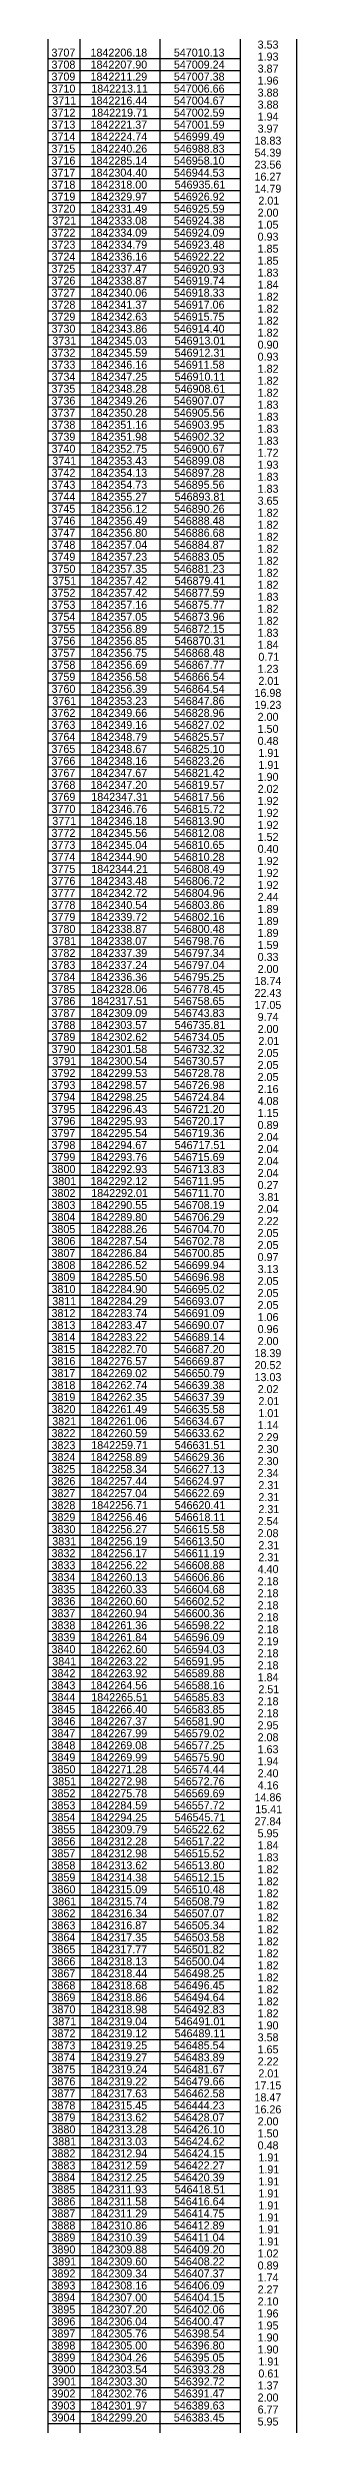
# Model space of a CAD drawing. Extents: x 542197 to 550482, y 1822129 to 1845893.
# Drawn here: x 550405 to 550482, y 1825100 to 1825843 of the extents above; entities that cross this region are included whole.
import ezdxf

# ---------------------------------------------------------------- set-up
doc = ezdxf.new("R2010")
doc.units = 0
doc.layers.add('Level 63', color=7, linetype='Continuous')

msp = doc.modelspace()

# ---------------------------------------------------------------- linework, layer by layer
at = {"layer": 'Level 63'}
for p, q in [((550404.92, 1839752.03), (550404.92, 1823712.98)), ((550482.42, 1839752.03), (550482.42, 1823712.98)), ((550414.92, 1839748.08), (550414.92, 1823712.98)), ((550439.92, 1839744.23), (550439.92, 1823712.98)), ((550464.92, 1839748.08), (550464.92, 1823712.98)), ((550404.92, 1825839.23), (550464.92, 1825839.23)), ((550404.92, 1825835.48), (550464.92, 1825835.48)), ((550404.92, 1825831.73), (550464.92, 1825831.73)), ((550404.92, 1825827.98), (550464.92, 1825827.98)), ((550404.92, 1825824.23), (550464.92, 1825824.23)), ((550404.92, 1825820.48), (550464.92, 1825820.48)), ((550404.92, 1825816.73), (550464.92, 1825816.73)), ((550404.92, 1825812.98), (550464.92, 1825812.98)), ((550404.92, 1825809.23), (550464.92, 1825809.23)), ((550404.92, 1825805.48), (550464.92, 1825805.48)), ((550404.92, 1825801.73), (550464.92, 1825801.73)), ((550404.92, 1825797.98), (550464.92, 1825797.98)), ((550404.92, 1825794.23), (550464.92, 1825794.23)), ((550404.92, 1825790.48), (550464.92, 1825790.48)), ((550404.92, 1825786.73), (550464.92, 1825786.73)), ((550404.92, 1825782.98), (550464.92, 1825782.98)), ((550404.92, 1825779.23), (550464.92, 1825779.23)), ((550404.92, 1825775.48), (550464.92, 1825775.48)), ((550404.92, 1825771.73), (550464.92, 1825771.73)), ((550404.92, 1825767.98), (550464.92, 1825767.98)), ((550404.92, 1825764.23), (550464.92, 1825764.23)), ((550404.92, 1825760.48), (550464.92, 1825760.48)), ((550404.92, 1825756.73), (550464.92, 1825756.73)), ((550404.92, 1825752.98), (550464.92, 1825752.98)), ((550404.92, 1825749.23), (550464.92, 1825749.23)), ((550404.92, 1825745.48), (550464.92, 1825745.48)), ((550404.92, 1825741.73), (550464.92, 1825741.73)), ((550404.92, 1825737.98), (550464.92, 1825737.98)), ((550404.92, 1825734.23), (550464.92, 1825734.23)), ((550404.92, 1825730.48), (550464.92, 1825730.48)), ((550404.92, 1825726.73), (550464.92, 1825726.73)), ((550404.92, 1825722.98), (550464.92, 1825722.98)), ((550404.92, 1825719.23), (550464.92, 1825719.23)), ((550404.92, 1825715.48), (550464.92, 1825715.48)), ((550404.92, 1825711.73), (550464.92, 1825711.73)), ((550404.92, 1825707.98), (550464.92, 1825707.98)), ((550404.92, 1825704.23), (550464.92, 1825704.23)), ((550404.92, 1825700.48), (550464.92, 1825700.48)), ((550404.92, 1825696.73), (550464.92, 1825696.73)), ((550404.92, 1825692.98), (550464.92, 1825692.98)), ((550404.92, 1825689.23), (550464.92, 1825689.23)), ((550404.92, 1825685.48), (550464.92, 1825685.48)), ((550404.92, 1825681.73), (550464.92, 1825681.73)), ((550404.92, 1825677.98), (550464.92, 1825677.98)), ((550404.92, 1825674.23), (550464.92, 1825674.23)), ((550404.92, 1825670.48), (550464.92, 1825670.48)), ((550404.92, 1825666.73), (550464.92, 1825666.73)), ((550404.92, 1825662.98), (550464.92, 1825662.98)), ((550404.92, 1825659.23), (550464.92, 1825659.23)), ((550404.92, 1825655.48), (550464.92, 1825655.48)), ((550404.92, 1825651.73), (550464.92, 1825651.73)), ((550404.92, 1825647.98), (550464.92, 1825647.98)), ((550404.92, 1825644.23), (550464.92, 1825644.23)), ((550404.92, 1825640.48), (550464.92, 1825640.48)), ((550404.92, 1825636.73), (550464.92, 1825636.73)), ((550404.92, 1825632.98), (550464.92, 1825632.98)), ((550404.92, 1825629.23), (550464.92, 1825629.23)), ((550404.92, 1825625.48), (550464.92, 1825625.48)), ((550404.92, 1825621.73), (550464.92, 1825621.73)), ((550404.92, 1825617.98), (550464.92, 1825617.98)), ((550404.92, 1825614.23), (550464.92, 1825614.23)), ((550404.92, 1825610.48), (550464.92, 1825610.48)), ((550404.92, 1825606.73), (550464.92, 1825606.73)), ((550404.92, 1825602.98), (550464.92, 1825602.98)), ((550404.92, 1825599.23), (550464.92, 1825599.23)), ((550404.92, 1825595.48), (550464.92, 1825595.48)), ((550404.92, 1825591.73), (550464.92, 1825591.73)), ((550404.92, 1825587.98), (550464.92, 1825587.98)), ((550404.92, 1825584.23), (550464.92, 1825584.23)), ((550404.92, 1825580.48), (550464.92, 1825580.48)), ((550404.92, 1825576.73), (550464.92, 1825576.73)), ((550404.92, 1825572.98), (550464.92, 1825572.98)), ((550404.92, 1825569.23), (550464.92, 1825569.23)), ((550404.92, 1825565.48), (550464.92, 1825565.48)), ((550404.92, 1825561.73), (550464.92, 1825561.73)), ((550404.92, 1825557.98), (550464.92, 1825557.98)), ((550404.92, 1825554.23), (550464.92, 1825554.23)), ((550404.92, 1825550.48), (550464.92, 1825550.48)), ((550404.92, 1825546.73), (550464.92, 1825546.73)), ((550404.92, 1825542.98), (550464.92, 1825542.98)), ((550404.92, 1825539.23), (550464.92, 1825539.23)), ((550404.92, 1825535.48), (550464.92, 1825535.48)), ((550404.92, 1825531.73), (550464.92, 1825531.73)), ((550404.92, 1825527.98), (550464.92, 1825527.98)), ((550404.92, 1825524.23), (550464.92, 1825524.23)), ((550404.92, 1825520.48), (550464.92, 1825520.48)), ((550404.92, 1825516.73), (550464.92, 1825516.73)), ((550404.92, 1825512.98), (550464.92, 1825512.98)), ((550404.92, 1825509.23), (550464.92, 1825509.23)), ((550404.92, 1825505.48), (550464.92, 1825505.48)), ((550404.92, 1825501.73), (550464.92, 1825501.73)), ((550404.92, 1825497.98), (550464.92, 1825497.98)), ((550404.92, 1825494.23), (550464.92, 1825494.23)), ((550404.92, 1825490.48), (550464.92, 1825490.48)), ((550404.92, 1825486.73), (550464.92, 1825486.73)), ((550404.92, 1825482.98), (550464.92, 1825482.98)), ((550404.92, 1825479.23), (550464.92, 1825479.23)), ((550404.92, 1825475.48), (550464.92, 1825475.48)), ((550404.92, 1825471.73), (550464.92, 1825471.73)), ((550404.92, 1825467.98), (550464.92, 1825467.98)), ((550404.92, 1825464.23), (550464.92, 1825464.23)), ((550404.92, 1825460.48), (550464.92, 1825460.48)), ((550404.92, 1825456.73), (550464.92, 1825456.73)), ((550404.92, 1825452.98), (550464.92, 1825452.98)), ((550404.92, 1825449.23), (550464.92, 1825449.23)), ((550404.92, 1825445.48), (550464.92, 1825445.48)), ((550404.92, 1825441.73), (550464.92, 1825441.73)), ((550404.92, 1825437.98), (550464.92, 1825437.98)), ((550404.92, 1825434.23), (550464.92, 1825434.23)), ((550404.92, 1825430.48), (550464.92, 1825430.48)), ((550404.92, 1825426.73), (550464.92, 1825426.73)), ((550404.92, 1825422.98), (550464.92, 1825422.98)), ((550404.92, 1825419.23), (550464.92, 1825419.23)), ((550404.92, 1825415.48), (550464.92, 1825415.48)), ((550404.92, 1825411.73), (550464.92, 1825411.73)), ((550404.92, 1825407.98), (550464.92, 1825407.98)), ((550404.92, 1825404.23), (550464.92, 1825404.23)), ((550404.92, 1825400.48), (550464.92, 1825400.48)), ((550404.92, 1825396.73), (550464.92, 1825396.73)), ((550404.92, 1825392.98), (550464.92, 1825392.98)), ((550404.92, 1825389.23), (550464.92, 1825389.23)), ((550404.92, 1825385.48), (550464.92, 1825385.48)), ((550404.92, 1825381.73), (550464.92, 1825381.73)), ((550404.92, 1825377.98), (550464.92, 1825377.98)), ((550404.92, 1825374.23), (550464.92, 1825374.23)), ((550404.92, 1825370.48), (550464.92, 1825370.48)), ((550404.92, 1825366.73), (550464.92, 1825366.73)), ((550404.92, 1825362.98), (550464.92, 1825362.98)), ((550404.92, 1825359.23), (550464.92, 1825359.23)), ((550404.92, 1825355.48), (550464.92, 1825355.48)), ((550404.92, 1825351.73), (550464.92, 1825351.73)), ((550404.92, 1825347.98), (550464.92, 1825347.98)), ((550404.92, 1825344.23), (550464.92, 1825344.23)), ((550404.92, 1825340.48), (550464.92, 1825340.48)), ((550404.92, 1825336.73), (550464.92, 1825336.73)), ((550404.92, 1825332.98), (550464.92, 1825332.98)), ((550404.92, 1825329.23), (550464.92, 1825329.23)), ((550404.92, 1825325.48), (550464.92, 1825325.48)), ((550404.92, 1825321.73), (550464.92, 1825321.73)), ((550404.92, 1825317.98), (550464.92, 1825317.98)), ((550404.92, 1825314.23), (550464.92, 1825314.23)), ((550404.92, 1825310.48), (550464.92, 1825310.48)), ((550404.92, 1825306.73), (550464.92, 1825306.73)), ((550404.92, 1825302.98), (550464.92, 1825302.98)), ((550404.92, 1825299.23), (550464.92, 1825299.23)), ((550404.92, 1825295.48), (550464.92, 1825295.48)), ((550404.92, 1825291.73), (550464.92, 1825291.73)), ((550404.92, 1825287.98), (550464.92, 1825287.98)), ((550404.92, 1825284.23), (550464.92, 1825284.23)), ((550404.92, 1825280.48), (550464.92, 1825280.48)), ((550404.92, 1825276.73), (550464.92, 1825276.73)), ((550404.92, 1825272.98), (550464.92, 1825272.98)), ((550404.92, 1825269.23), (550464.92, 1825269.23)), ((550404.92, 1825265.48), (550464.92, 1825265.48)), ((550404.92, 1825261.73), (550464.92, 1825261.73)), ((550404.92, 1825257.98), (550464.92, 1825257.98)), ((550404.92, 1825254.23), (550464.92, 1825254.23)), ((550404.92, 1825250.48), (550464.92, 1825250.48)), ((550404.92, 1825246.73), (550464.92, 1825246.73)), ((550404.92, 1825242.98), (550464.92, 1825242.98)), ((550404.92, 1825239.23), (550464.92, 1825239.23)), ((550404.92, 1825235.48), (550464.92, 1825235.48)), ((550404.92, 1825231.73), (550464.92, 1825231.73)), ((550404.92, 1825227.98), (550464.92, 1825227.98)), ((550404.92, 1825224.23), (550464.92, 1825224.23)), ((550404.92, 1825220.48), (550464.92, 1825220.48)), ((550404.92, 1825216.73), (550464.92, 1825216.73)), ((550404.92, 1825212.98), (550464.92, 1825212.98)), ((550404.92, 1825209.23), (550464.92, 1825209.23)), ((550404.92, 1825205.48), (550464.92, 1825205.48)), ((550404.92, 1825201.73), (550464.92, 1825201.73)), ((550404.92, 1825197.98), (550464.92, 1825197.98)), ((550404.92, 1825194.23), (550464.92, 1825194.23)), ((550404.92, 1825190.48), (550464.92, 1825190.48)), ((550404.92, 1825186.73), (550464.92, 1825186.73)), ((550404.92, 1825182.98), (550464.92, 1825182.98)), ((550404.92, 1825179.23), (550464.92, 1825179.23)), ((550404.92, 1825175.48), (550464.92, 1825175.48)), ((550404.92, 1825171.73), (550464.92, 1825171.73)), ((550404.92, 1825167.98), (550464.92, 1825167.98)), ((550404.92, 1825164.23), (550464.92, 1825164.23)), ((550404.92, 1825160.48), (550464.92, 1825160.48)), ((550404.92, 1825156.73), (550464.92, 1825156.73)), ((550404.92, 1825152.98), (550464.92, 1825152.98)), ((550404.92, 1825149.23), (550464.92, 1825149.23)), ((550404.92, 1825145.48), (550464.92, 1825145.48)), ((550404.92, 1825141.73), (550464.92, 1825141.73)), ((550404.92, 1825137.98), (550464.92, 1825137.98)), ((550404.92, 1825134.23), (550464.92, 1825134.23)), ((550404.92, 1825130.48), (550464.92, 1825130.48)), ((550404.92, 1825126.73), (550464.92, 1825126.73)), ((550404.92, 1825122.98), (550464.92, 1825122.98)), ((550404.92, 1825119.23), (550464.92, 1825119.23)), ((550404.92, 1825115.48), (550464.92, 1825115.48)), ((550404.92, 1825111.73), (550464.92, 1825111.73)), ((550404.92, 1825107.98), (550464.92, 1825107.98)), ((550404.92, 1825104.23), (550464.92, 1825104.23)), ((550404.92, 1825100.48), (550464.92, 1825100.48))]:
    msp.add_line(p, q, dxfattribs=at)

# ---------------------------------------------------------------- texts
for s, p in [('3.53', (550470.35, 1825842.36)), ('3707', (550406.11, 1825839.86)), ('3708', (550406.11, 1825836.11)), ('1842206.18', (550418.27, 1825839.86)), ('1842207.90', (550418.28, 1825836.11)), ('547010.13', (550444.24, 1825839.86)), ('547009.24', (550444.25, 1825836.11)), ('3.87', (550470.35, 1825834.86)), ('1.93', (550470.35, 1825838.61)), ('3709', (550406.11, 1825832.36)), ('3710', (550406.12, 1825828.61)), ('1842211.29', (550418.27, 1825832.36)), ('1842213.11', (550418.51, 1825828.61)), ('547007.38', (550444.24, 1825832.36)), ('547006.66', (550444.24, 1825828.61)), ('3.88', (550470.35, 1825827.36)), ('1.96', (550470.35, 1825831.11)), ('3712', (550406.12, 1825821.11)), ('3711', (550406.35, 1825824.86)), ('1842216.44', (550418.28, 1825824.86)), ('1842219.71', (550418.51, 1825821.11)), ('547002.59', (550444.24, 1825821.11)), ('547004.67', (550444.24, 1825824.86)), ('3.88', (550470.35, 1825823.61)), ('1.94', (550470.35, 1825819.86)), ('3713', (550406.11, 1825817.36)), ('3714', (550406.12, 1825813.61)), ('1842221.37', (550418.27, 1825817.36)), ('1842224.74', (550418.28, 1825813.61)), ('547001.59', (550444.24, 1825817.36)), ('546999.49', (550444.24, 1825813.61)), ('3.97', (550470.35, 1825816.11)), ('3715', (550406.1, 1825809.86)), ('3716', (550406.11, 1825806.11)), ('1842240.26', (550418.27, 1825809.86)), ('1842285.14', (550418.28, 1825806.11)), ('546988.83', (550444.24, 1825809.86)), ('546958.10', (550444.25, 1825806.11)), ('54.39', (550469.37, 1825808.61)), ('18.83', (550469.38, 1825812.36)), ('3717', (550406.11, 1825802.36)), ('3718', (550406.11, 1825798.61)), ('1842304.40', (550418.28, 1825802.36)), ('1842318.00', (550418.28, 1825798.61)), ('546944.53', (550444.24, 1825802.36)), ('546935.61', (550444.48, 1825798.61)), ('23.56', (550469.38, 1825804.86)), ('16.27', (550469.38, 1825801.11)), ('3719', (550406.11, 1825794.86)), ('3720', (550406.12, 1825791.11)), ('1842331.49', (550418.27, 1825791.11)), ('1842329.97', (550418.27, 1825794.86)), ('546925.59', (550444.24, 1825791.11)), ('546926.92', (550444.26, 1825794.86)), ('14.79', (550469.37, 1825797.36)), ('2.01', (550470.59, 1825793.61)), ('3722', (550406.12, 1825783.61)), ('3721', (550406.35, 1825787.36)), ('1842333.08', (550418.27, 1825787.36)), ('1842334.09', (550418.27, 1825783.61)), ('546924.38', (550444.24, 1825787.36)), ('546924.09', (550444.24, 1825783.61)), ('2.00', (550470.35, 1825789.86)), ('1.05', (550470.34, 1825786.11)), ('3723', (550406.11, 1825779.86)), ('3724', (550406.12, 1825776.11)), ('1842334.79', (550418.27, 1825779.86)), ('1842336.16', (550418.27, 1825776.11)), ('546923.48', (550444.24, 1825779.86)), ('546922.22', (550444.26, 1825776.11)), ('0.93', (550470.35, 1825782.36)), ('1.85', (550470.34, 1825778.61)), ('3725', (550406.1, 1825772.36)), ('3726', (550406.11, 1825768.61)), ('1842337.47', (550418.27, 1825772.36)), ('1842338.87', (550418.27, 1825768.61)), ('546920.93', (550444.24, 1825772.36)), ('546919.74', (550444.25, 1825768.61)), ('1.85', (550470.34, 1825774.86)), ('1.83', (550470.35, 1825771.11)), ('3727', (550406.11, 1825764.86)), ('3728', (550406.11, 1825761.11)), ('1842340.06', (550418.27, 1825764.86)), ('1842341.37', (550418.27, 1825761.11)), ('546918.33', (550444.24, 1825764.86)), ('546917.06', (550444.24, 1825761.11)), ('1.84', (550470.35, 1825767.36)), ('1.82', (550470.36, 1825763.61)), ('3729', (550406.11, 1825757.36)), ('3730', (550406.12, 1825753.61)), ('1842342.63', (550418.27, 1825757.36)), ('1842343.86', (550418.27, 1825753.61)), ('546915.75', (550444.23, 1825757.36)), ('546914.40', (550444.25, 1825753.61)), ('1.82', (550470.36, 1825759.86)), ('1.82', (550470.36, 1825756.11)), ('3732', (550406.12, 1825746.11)), ('3731', (550406.35, 1825749.86)), ('1842345.59', (550418.27, 1825746.11)), ('1842345.03', (550418.27, 1825749.86)), ('546913.01', (550444.48, 1825749.86)), ('546912.31', (550444.48, 1825746.11)), ('0.90', (550470.35, 1825748.61)), ('1.82', (550470.36, 1825752.36)), ('3733', (550406.11, 1825742.36)), ('3734', (550406.12, 1825738.61)), ('1842347.25', (550418.26, 1825738.61)), ('1842346.16', (550418.27, 1825742.36)), ('546911.58', (550444.24, 1825742.36)), ('546910.11', (550444.48, 1825738.61)), ('0.93', (550470.35, 1825744.86)), ('1.82', (550470.36, 1825741.11)), ('3735', (550406.1, 1825734.86)), ('3736', (550406.11, 1825731.11)), ('1842348.28', (550418.27, 1825734.86)), ('1842349.26', (550418.27, 1825731.11)), ('546907.07', (550444.24, 1825731.11)), ('546908.61', (550444.48, 1825734.86)), ('1.82', (550470.36, 1825737.36)), ('1.82', (550470.36, 1825733.61)), ('3737', (550406.11, 1825727.36)), ('3738', (550406.11, 1825723.61)), ('1842350.28', (550418.27, 1825727.36)), ('1842351.16', (550418.27, 1825723.61)), ('546903.95', (550444.23, 1825723.61)), ('546905.56', (550444.24, 1825727.36)), ('1.83', (550470.35, 1825729.86)), ('1.83', (550470.35, 1825726.11)), ('3739', (550406.11, 1825719.86)), ('3740', (550406.12, 1825716.11)), ('1842351.98', (550418.27, 1825719.86)), ('1842352.75', (550418.26, 1825716.11)), ('546900.67', (550444.24, 1825716.11)), ('546902.32', (550444.26, 1825719.86)), ('1.83', (550470.35, 1825722.36)), ('1.83', (550470.35, 1825718.61)), ('3742', (550406.12, 1825708.61)), ('3741', (550406.35, 1825712.36)), ('1842353.43', (550418.27, 1825712.36)), ('1842354.13', (550418.27, 1825708.61)), ('546899.08', (550444.24, 1825712.36)), ('546897.28', (550444.24, 1825708.61)), ('1.93', (550470.35, 1825711.11)), ('1.72', (550470.36, 1825714.86)), ('3743', (550406.11, 1825704.86)), ('3744', (550406.12, 1825701.11)), ('1842354.73', (550418.27, 1825704.86)), ('1842355.27', (550418.27, 1825701.11)), ('546895.56', (550444.24, 1825704.86)), ('546893.81', (550444.48, 1825701.11)), ('1.83', (550470.35, 1825707.36)), ('1.83', (550470.35, 1825703.61)), ('3745', (550406.1, 1825697.36)), ('3746', (550406.11, 1825693.61)), ('1842356.49', (550418.27, 1825693.61)), ('1842356.12', (550418.29, 1825697.36)), ('546888.48', (550444.24, 1825693.61)), ('546890.26', (550444.24, 1825697.36)), ('3.65', (550470.34, 1825699.86)), ('1.82', (550470.36, 1825696.11)), ('3747', (550406.11, 1825689.86)), ('1842356.80', (550418.28, 1825689.86)), ('546886.68', (550444.24, 1825689.86)), ('1.82', (550470.36, 1825692.36)), ('1.82', (550470.36, 1825688.61)), ('3748', (550406.11, 1825686.11)), ('3749', (550406.11, 1825682.36)), ('1842357.04', (550418.28, 1825686.11)), ('1842357.23', (550418.27, 1825682.36)), ('546883.05', (550444.23, 1825682.36)), ('546884.87', (550444.24, 1825686.11)), ('1.82', (550470.36, 1825684.86)), ('1.82', (550470.36, 1825681.11)), ('3750', (550406.12, 1825678.61)), ('3751', (550406.35, 1825674.86)), ('1842357.35', (550418.26, 1825678.61)), ('1842357.42', (550418.29, 1825674.86)), ('546881.23', (550444.24, 1825678.61)), ('546879.41', (550444.48, 1825674.86)), ('1.82', (550470.36, 1825677.36)), ('1.82', (550470.36, 1825673.61)), ('3753', (550406.11, 1825667.36)), ('3752', (550406.12, 1825671.11)), ('1842357.16', (550418.27, 1825667.36)), ('1842357.42', (550418.29, 1825671.11)), ('546877.59', (550444.24, 1825671.11)), ('546875.77', (550444.24, 1825667.36)), ('1.83', (550470.35, 1825669.86)), ('1.82', (550470.36, 1825666.11)), ('3755', (550406.1, 1825659.86)), ('3754', (550406.12, 1825663.61)), ('1842357.05', (550418.26, 1825663.61)), ('1842356.89', (550418.27, 1825659.86)), ('546872.15', (550444.23, 1825659.86)), ('546873.96', (550444.24, 1825663.61)), ('1.83', (550470.35, 1825658.61)), ('1.82', (550470.36, 1825662.36)), ('3756', (550406.11, 1825656.11)), ('3757', (550406.11, 1825652.36)), ('1842356.85', (550418.26, 1825656.11)), ('1842356.75', (550418.26, 1825652.36)), ('546868.48', (550444.24, 1825652.36)), ('546870.31', (550444.48, 1825656.11)), ('1.84', (550470.35, 1825654.86)), ('0.71', (550470.59, 1825651.11)), ('3758', (550406.11, 1825648.61)), ('3759', (550406.11, 1825644.86)), ('1842356.69', (550418.27, 1825648.61)), ('1842356.58', (550418.27, 1825644.86)), ('546867.77', (550444.24, 1825648.61)), ('546866.54', (550444.25, 1825644.86)), ('1.23', (550470.35, 1825647.36)), ('2.01', (550470.59, 1825643.61)), ('3760', (550406.12, 1825641.11)), ('3761', (550406.35, 1825637.36)), ('1842356.39', (550418.27, 1825641.11)), ('1842353.23', (550418.27, 1825637.36)), ('546864.54', (550444.25, 1825641.11)), ('546847.86', (550444.24, 1825637.36)), ('16.98', (550469.37, 1825639.86)), ('19.23', (550469.38, 1825636.11)), ('3763', (550406.11, 1825629.86)), ('3762', (550406.12, 1825633.61)), ('1842349.66', (550418.27, 1825633.61)), ('1842349.16', (550418.27, 1825629.86)), ('546828.96', (550444.24, 1825633.61)), ('546827.02', (550444.26, 1825629.86)), ('2.00', (550470.35, 1825632.36)), ('1.50', (550470.35, 1825628.61)), ('3765', (550406.1, 1825622.36)), ('3764', (550406.12, 1825626.11)), ('1842348.79', (550418.27, 1825626.11)), ('1842348.67', (550418.27, 1825622.36)), ('546825.57', (550444.24, 1825626.11)), ('546825.10', (550444.25, 1825622.36)), ('0.48', (550470.35, 1825624.86)), ('1.91', (550470.59, 1825621.11)), ('3766', (550406.11, 1825618.61)), ('3767', (550406.11, 1825614.86)), ('1842348.16', (550418.27, 1825618.61)), ('1842347.67', (550418.27, 1825614.86)), ('546823.26', (550444.24, 1825618.61)), ('546821.42', (550444.26, 1825614.86)), ('1.90', (550470.35, 1825613.61)), ('1.91', (550470.59, 1825617.36)), ('3768', (550406.11, 1825611.11)), ('3769', (550406.11, 1825607.36)), ('1842347.20', (550418.28, 1825611.11)), ('1842347.31', (550418.51, 1825607.36)), ('546819.57', (550444.24, 1825611.11)), ('546817.56', (550444.24, 1825607.36)), ('2.02', (550470.36, 1825609.86)), ('1.92', (550470.36, 1825606.11)), ('3770', (550406.12, 1825603.61)), ('3771', (550406.35, 1825599.86)), ('1842346.18', (550418.27, 1825599.86)), ('1842346.76', (550418.27, 1825603.61)), ('546813.90', (550444.25, 1825599.86)), ('546815.72', (550444.26, 1825603.61)), ('1.92', (550470.36, 1825602.36)), ('1.92', (550470.36, 1825598.61)), ('3773', (550406.11, 1825592.36)), ('3772', (550406.12, 1825596.11)), ('1842345.56', (550418.27, 1825596.11)), ('1842345.04', (550418.28, 1825592.36)), ('546812.08', (550444.24, 1825596.11)), ('546810.65', (550444.23, 1825592.36)), ('0.40', (550470.35, 1825591.11)), ('1.52', (550470.36, 1825594.86)), ('3775', (550406.1, 1825584.86)), ('3774', (550406.12, 1825588.61)), ('1842344.90', (550418.28, 1825588.61)), ('1842344.21', (550418.51, 1825584.86)), ('546810.28', (550444.24, 1825588.61)), ('546808.49', (550444.24, 1825584.86)), ('1.92', (550470.36, 1825587.36)), ('1.92', (550470.36, 1825583.61)), ('3776', (550406.11, 1825581.11)), ('3777', (550406.11, 1825577.36)), ('1842343.48', (550418.27, 1825581.11)), ('1842342.72', (550418.29, 1825577.36)), ('546804.96', (550444.24, 1825577.36)), ('546806.72', (550444.26, 1825581.11)), ('2.44', (550470.35, 1825576.11)), ('1.92', (550470.36, 1825579.86)), ('3778', (550406.11, 1825573.61)), ('3779', (550406.11, 1825569.86)), ('1842340.54', (550418.28, 1825573.61)), ('1842339.72', (550418.29, 1825569.86)), ('546803.86', (550444.24, 1825573.61)), ('546802.16', (550444.24, 1825569.86)), ('1.89', (550470.35, 1825572.36)), ('1.89', (550470.35, 1825568.61)), ('3780', (550406.12, 1825566.11)), ('3781', (550406.35, 1825562.36)), ('1842338.87', (550418.27, 1825566.11)), ('1842338.07', (550418.27, 1825562.36)), ('546800.48', (550444.24, 1825566.11)), ('546798.76', (550444.24, 1825562.36)), ('1.89', (550470.35, 1825564.86)), ('1.59', (550470.35, 1825561.11)), ('3783', (550406.11, 1825554.86)), ('3782', (550406.12, 1825558.61)), ('1842337.39', (550418.27, 1825558.61)), ('1842337.24', (550418.28, 1825554.86)), ('546797.34', (550444.25, 1825558.61)), ('546797.04', (550444.25, 1825554.86)), ('0.33', (550470.35, 1825557.36)), ('2.00', (550470.35, 1825553.61)), ('3785', (550406.1, 1825547.36)), ('3784', (550406.12, 1825551.11)), ('1842336.36', (550418.27, 1825551.11)), ('1842328.06', (550418.27, 1825547.36)), ('546795.25', (550444.23, 1825551.11)), ('546778.45', (550444.23, 1825547.36)), ('22.43', (550469.38, 1825546.11)), ('18.74', (550469.38, 1825549.86)), ('3786', (550406.11, 1825543.61)), ('3787', (550406.11, 1825539.86)), ('1842309.09', (550418.27, 1825539.86)), ('1842317.51', (550418.51, 1825543.61)), ('546758.65', (550444.23, 1825543.61)), ('546743.83', (550444.24, 1825539.86)), ('17.05', (550469.37, 1825542.36)), ('9.74', (550470.35, 1825538.61)), ('3788', (550406.11, 1825536.11)), ('3789', (550406.11, 1825532.36)), ('1842303.57', (550418.27, 1825536.11)), ('1842302.62', (550418.29, 1825532.36)), ('546734.05', (550444.23, 1825532.36)), ('546735.81', (550444.48, 1825536.11)), ('2.00', (550470.35, 1825534.86)), ('2.01', (550470.59, 1825531.11)), ('3790', (550406.12, 1825528.61)), ('3791', (550406.35, 1825524.86)), ('1842301.58', (550418.27, 1825528.61)), ('1842300.54', (550418.28, 1825524.86)), ('546730.57', (550444.24, 1825524.86)), ('546732.32', (550444.26, 1825528.61)), ('2.05', (550470.34, 1825527.36)), ('2.05', (550470.34, 1825523.61)), ('3793', (550406.11, 1825517.36)), ('3792', (550406.12, 1825521.11)), ('1842299.53', (550418.27, 1825521.11)), ('1842298.57', (550418.27, 1825517.36)), ('546728.78', (550444.24, 1825521.11)), ('546726.98', (550444.24, 1825517.36)), ('2.05', (550470.34, 1825519.86)), ('2.16', (550470.35, 1825516.11)), ('3795', (550406.1, 1825509.86)), ('3794', (550406.12, 1825513.61)), ('1842298.25', (550418.26, 1825513.61)), ('1842296.43', (550418.27, 1825509.86)), ('546724.84', (550444.25, 1825513.61)), ('546721.20', (550444.25, 1825509.86)), ('4.08', (550470.35, 1825512.36)), ('1.15', (550470.34, 1825508.61)), ('3796', (550406.11, 1825506.11)), ('3797', (550406.11, 1825502.36)), ('1842295.93', (550418.27, 1825506.11)), ('1842295.54', (550418.28, 1825502.36)), ('546720.17', (550444.24, 1825506.11)), ('546719.36', (550444.24, 1825502.36)), ('0.89', (550470.35, 1825504.86)), ('2.04', (550470.35, 1825501.11)), ('3798', (550406.11, 1825498.61)), ('3799', (550406.11, 1825494.86)), ('1842294.67', (550418.27, 1825498.61)), ('1842293.76', (550418.27, 1825494.86)), ('546715.69', (550444.24, 1825494.86)), ('546717.51', (550444.48, 1825498.61)), ('2.04', (550470.35, 1825497.36)), ('2.04', (550470.35, 1825493.61)), ('3800', (550406.12, 1825491.11)), ('3801', (550406.35, 1825487.36)), ('1842292.93', (550418.27, 1825491.11)), ('1842292.12', (550418.29, 1825487.36)), ('546711.95', (550444.23, 1825487.36)), ('546713.83', (550444.24, 1825491.11)), ('0.27', (550470.35, 1825486.11)), ('2.04', (550470.35, 1825489.86)), ('3803', (550406.11, 1825479.86)), ('3802', (550406.12, 1825483.61)), ('1842290.55', (550418.26, 1825479.86)), ('1842292.01', (550418.51, 1825483.61)), ('546708.19', (550444.24, 1825479.86)), ('546711.70', (550444.25, 1825483.61)), ('2.04', (550470.35, 1825478.61)), ('3.81', (550470.59, 1825482.36)), ('3805', (550406.1, 1825472.36)), ('3804', (550406.12, 1825476.11)), ('1842289.80', (550418.28, 1825476.11)), ('1842288.26', (550418.27, 1825472.36)), ('546706.29', (550444.24, 1825476.11)), ('546704.70', (550444.25, 1825472.36)), ('2.05', (550470.34, 1825471.11)), ('2.22', (550470.36, 1825474.86)), ('3806', (550406.11, 1825468.61)), ('3807', (550406.11, 1825464.86)), ('1842287.54', (550418.28, 1825468.61)), ('1842286.84', (550418.28, 1825464.86)), ('546702.78', (550444.24, 1825468.61)), ('546700.85', (550444.23, 1825464.86)), ('0.97', (550470.35, 1825463.61)), ('2.05', (550470.34, 1825467.36)), ('3808', (550406.11, 1825461.11)), ('3809', (550406.11, 1825457.36)), ('1842285.50', (550418.28, 1825457.36)), ('1842286.52', (550418.29, 1825461.11)), ('546696.98', (550444.24, 1825457.36)), ('546699.94', (550444.25, 1825461.11)), ('3.13', (550470.35, 1825459.86)), ('2.05', (550470.34, 1825456.11)), ('3810', (550406.12, 1825453.61)), ('3811', (550406.35, 1825449.86)), ('1842284.29', (550418.27, 1825449.86)), ('1842284.90', (550418.28, 1825453.61)), ('546693.07', (550444.24, 1825449.86)), ('546695.02', (550444.26, 1825453.61)), ('2.05', (550470.34, 1825452.36)), ('2.05', (550470.34, 1825448.61)), ('3813', (550406.11, 1825442.36)), ('3812', (550406.12, 1825446.11)), ('1842283.74', (550418.28, 1825446.11)), ('1842283.47', (550418.27, 1825442.36)), ('546691.09', (550444.24, 1825446.11)), ('546690.07', (550444.24, 1825442.36)), ('1.06', (550470.35, 1825444.86)), ('3815', (550406.1, 1825434.86)), ('3814', (550406.12, 1825438.61)), ('1842282.70', (550418.28, 1825434.86)), ('1842283.22', (550418.29, 1825438.61)), ('546689.14', (550444.25, 1825438.61)), ('546687.20', (550444.25, 1825434.86)), ('0.96', (550470.35, 1825441.11)), ('2.00', (550470.35, 1825437.36)), ('3816', (550406.11, 1825431.11)), ('3817', (550406.11, 1825427.36)), ('1842276.57', (550418.27, 1825431.11)), ('1842269.02', (550418.29, 1825427.36)), ('546650.79', (550444.24, 1825427.36)), ('546669.87', (550444.24, 1825431.11)), ('20.52', (550469.39, 1825429.86)), ('18.39', (550469.37, 1825433.61)), ('3818', (550406.11, 1825423.61)), ('3819', (550406.11, 1825419.86)), ('1842262.35', (550418.26, 1825419.86)), ('1842262.74', (550418.28, 1825423.61)), ('546639.38', (550444.24, 1825423.61)), ('546637.39', (550444.24, 1825419.86)), ('13.03', (550469.38, 1825426.11)), ('2.02', (550470.36, 1825422.36)), ('3820', (550406.12, 1825416.11)), ('3821', (550406.35, 1825412.36)), ('1842261.49', (550418.27, 1825416.11)), ('1842261.06', (550418.27, 1825412.36)), ('546635.58', (550444.24, 1825416.11)), ('546634.67', (550444.24, 1825412.36)), ('2.01', (550470.59, 1825418.61)), ('1.01', (550470.59, 1825414.86)), ('3823', (550406.11, 1825404.86)), ('3822', (550406.12, 1825408.61)), ('1842260.59', (550418.27, 1825408.61)), ('1842259.71', (550418.51, 1825404.86)), ('546633.62', (550444.26, 1825408.61)), ('546631.51', (550444.48, 1825404.86)), ('2.29', (550470.35, 1825407.36)), ('1.14', (550470.35, 1825411.11)), ('3825', (550406.1, 1825397.36)), ('3824', (550406.12, 1825401.11)), ('1842258.89', (550418.27, 1825401.11)), ('1842258.34', (550418.28, 1825397.36)), ('546629.36', (550444.24, 1825401.11)), ('546627.13', (550444.24, 1825397.36)), ('2.30', (550470.35, 1825403.61)), ('2.30', (550470.35, 1825399.86)), ('3826', (550406.11, 1825393.61)), ('3827', (550406.11, 1825389.86)), ('1842257.44', (550418.28, 1825393.61)), ('1842257.04', (550418.28, 1825389.86)), ('546622.69', (550444.24, 1825389.86)), ('546624.97', (550444.24, 1825393.61)), ('2.34', (550470.35, 1825396.11)), ('2.31', (550470.59, 1825392.36)), ('3828', (550406.11, 1825386.11)), ('3829', (550406.11, 1825382.36)), ('1842256.46', (550418.27, 1825382.36)), ('1842256.71', (550418.51, 1825386.11)), ('546620.41', (550444.48, 1825386.11)), ('546618.11', (550444.48, 1825382.36)), ('2.31', (550470.59, 1825388.61)), ('2.31', (550470.59, 1825384.86)), ('3830', (550406.12, 1825378.61)), ('3831', (550406.35, 1825374.86)), ('1842256.19', (550418.27, 1825374.86)), ('1842256.27', (550418.27, 1825378.61)), ('546615.58', (550444.24, 1825378.61)), ('546613.50', (550444.25, 1825374.86)), ('2.08', (550470.35, 1825377.36)), ('2.54', (550470.35, 1825381.11)), ('3833', (550406.11, 1825367.36)), ('3832', (550406.12, 1825371.11)), ('1842256.17', (550418.27, 1825371.11)), ('1842256.22', (550418.29, 1825367.36)), ('546611.19', (550444.24, 1825371.11)), ('546608.88', (550444.24, 1825367.36)), ('2.31', (550470.59, 1825373.61)), ('2.31', (550470.59, 1825369.86)), ('3835', (550406.1, 1825359.86)), ('3834', (550406.12, 1825363.61)), ('1842260.13', (550418.27, 1825363.61)), ('1842260.33', (550418.27, 1825359.86)), ('546604.68', (550444.24, 1825359.86)), ('546606.86', (550444.24, 1825363.61)), ('4.40', (550470.35, 1825366.11)), ('2.18', (550470.35, 1825362.36)), ('3836', (550406.11, 1825356.11)), ('3837', (550406.11, 1825352.36)), ('1842260.60', (550418.28, 1825356.11)), ('1842260.94', (550418.28, 1825352.36)), ('546600.36', (550444.24, 1825352.36)), ('546602.52', (550444.26, 1825356.11)), ('2.18', (550470.35, 1825358.61)), ('2.18', (550470.35, 1825354.86)), ('3838', (550406.11, 1825348.61)), ('3839', (550406.11, 1825344.86)), ('1842261.36', (550418.27, 1825348.61)), ('1842261.84', (550418.28, 1825344.86)), ('546596.09', (550444.24, 1825344.86)), ('546598.22', (550444.26, 1825348.61)), ('2.18', (550470.35, 1825351.11)), ('2.18', (550470.35, 1825347.36)), ('3840', (550406.12, 1825341.11)), ('3841', (550406.35, 1825337.36)), ('1842262.60', (550418.28, 1825341.11)), ('1842263.22', (550418.29, 1825337.36)), ('546591.95', (550444.23, 1825337.36)), ('546594.03', (550444.24, 1825341.11)), ('2.19', (550470.35, 1825343.61)), ('2.18', (550470.35, 1825339.86)), ('3843', (550406.11, 1825329.86)), ('3842', (550406.12, 1825333.61)), ('1842264.56', (550418.27, 1825329.86)), ('1842263.92', (550418.29, 1825333.61)), ('546589.88', (550444.24, 1825333.61)), ('546588.16', (550444.24, 1825329.86)), ('2.18', (550470.35, 1825336.11)), ('1.84', (550470.35, 1825332.36)), ('3845', (550406.1, 1825322.36)), ('3844', (550406.12, 1825326.11)), ('1842266.40', (550418.28, 1825322.36)), ('1842265.51', (550418.51, 1825326.11)), ('546583.85', (550444.23, 1825322.36)), ('546585.83', (550444.24, 1825326.11)), ('2.18', (550470.35, 1825324.86)), ('2.51', (550470.59, 1825328.61)), ('3846', (550406.11, 1825318.61)), ('1842267.37', (550418.27, 1825318.61)), ('546581.90', (550444.25, 1825318.61)), ('2.18', (550470.35, 1825321.11)), ('2.95', (550470.34, 1825317.36)), ('3847', (550406.11, 1825314.86)), ('3848', (550406.11, 1825311.11)), ('1842267.99', (550418.27, 1825314.86)), ('1842269.08', (550418.27, 1825311.11)), ('546577.25', (550444.23, 1825311.11)), ('546579.02', (550444.26, 1825314.86)), ('2.08', (550470.35, 1825313.61)), ('1.63', (550470.35, 1825309.86)), ('3849', (550406.11, 1825307.36)), ('3850', (550406.12, 1825303.61)), ('1842269.99', (550418.27, 1825307.36)), ('1842271.28', (550418.27, 1825303.61)), ('546575.90', (550444.25, 1825307.36)), ('546574.44', (550444.25, 1825303.61)), ('2.40', (550470.35, 1825302.36)), ('1.94', (550470.35, 1825306.11)), ('3852', (550406.12, 1825296.11)), ('3851', (550406.35, 1825299.86)), ('1842272.98', (550418.27, 1825299.86)), ('1842275.78', (550418.27, 1825296.11)), ('546569.69', (550444.24, 1825296.11)), ('546572.76', (550444.24, 1825299.86)), ('14.86', (550469.38, 1825294.86)), ('4.16', (550470.35, 1825298.61)), ('3853', (550406.11, 1825292.36)), ('3854', (550406.12, 1825288.61)), ('1842284.59', (550418.27, 1825292.36)), ('1842294.25', (550418.26, 1825288.61)), ('546557.72', (550444.26, 1825292.36)), ('546545.71', (550444.48, 1825288.61)), ('27.84', (550469.38, 1825287.36)), ('15.41', (550469.62, 1825291.11)), ('3855', (550406.1, 1825284.86)), ('3856', (550406.11, 1825281.11)), ('1842309.79', (550418.27, 1825284.86)), ('1842312.28', (550418.27, 1825281.11)), ('546522.62', (550444.26, 1825284.86)), ('546517.22', (550444.26, 1825281.11)), ('5.95', (550470.34, 1825283.61)), ('1.84', (550470.35, 1825279.86)), ('3857', (550406.11, 1825277.36)), ('3858', (550406.11, 1825273.61)), ('1842312.98', (550418.27, 1825277.36)), ('1842313.62', (550418.29, 1825273.61)), ('546513.80', (550444.25, 1825273.61)), ('546515.52', (550444.26, 1825277.36)), ('1.83', (550470.35, 1825276.11)), ('1.82', (550470.36, 1825272.36)), ('3859', (550406.11, 1825269.86)), ('3860', (550406.12, 1825266.11)), ('1842314.38', (550418.27, 1825269.86)), ('1842315.09', (550418.27, 1825266.11)), ('546512.15', (550444.23, 1825269.86)), ('546510.48', (550444.24, 1825266.11)), ('1.82', (550470.36, 1825268.61)), ('1.82', (550470.36, 1825264.86)), ('3862', (550406.12, 1825258.61)), ('3861', (550406.35, 1825262.36)), ('1842315.74', (550418.28, 1825262.36)), ('1842316.34', (550418.28, 1825258.61)), ('546508.79', (550444.24, 1825262.36)), ('546507.07', (550444.24, 1825258.61)), ('1.82', (550470.36, 1825261.11)), ('1.82', (550470.36, 1825257.36)), ('3863', (550406.11, 1825254.86)), ('3864', (550406.12, 1825251.11)), ('1842317.35', (550418.26, 1825251.11)), ('1842316.87', (550418.27, 1825254.86)), ('546503.58', (550444.24, 1825251.11)), ('546505.34', (550444.25, 1825254.86)), ('1.82', (550470.36, 1825253.61)), ('1.82', (550470.36, 1825249.86)), ('3865', (550406.1, 1825247.36)), ('3866', (550406.11, 1825243.61)), ('1842317.77', (550418.27, 1825247.36)), ('1842318.13', (550418.27, 1825243.61)), ('546500.04', (550444.25, 1825243.61)), ('546501.82', (550444.26, 1825247.36)), ('1.82', (550470.36, 1825246.11)), ('1.82', (550470.36, 1825242.36)), ('3867', (550406.11, 1825239.86)), ('3868', (550406.11, 1825236.11)), ('1842318.68', (550418.27, 1825236.11)), ('1842318.44', (550418.28, 1825239.86)), ('546498.25', (550444.23, 1825239.86)), ('546496.45', (550444.23, 1825236.11)), ('1.82', (550470.36, 1825238.61)), ('1.82', (550470.36, 1825234.86)), ('3869', (550406.11, 1825232.36)), ('3870', (550406.12, 1825228.61)), ('1842318.98', (550418.27, 1825228.61)), ('1842318.86', (550418.27, 1825232.36)), ('546494.64', (550444.25, 1825232.36)), ('546492.83', (550444.24, 1825228.61)), ('1.82', (550470.36, 1825231.11)), ('1.82', (550470.36, 1825227.36)), ('3872', (550406.12, 1825221.11)), ('3871', (550406.35, 1825224.86)), ('1842319.04', (550418.28, 1825224.86)), ('1842319.12', (550418.29, 1825221.11)), ('546491.01', (550444.48, 1825224.86)), ('546489.11', (550444.48, 1825221.11)), ('3.58', (550470.35, 1825219.86)), ('1.90', (550470.35, 1825223.61)), ('3873', (550406.11, 1825217.36)), ('3874', (550406.12, 1825213.61)), ('1842319.25', (550418.26, 1825217.36)), ('1842319.27', (550418.27, 1825213.61)), ('546483.89', (550444.24, 1825213.61)), ('546485.54', (550444.25, 1825217.36)), ('2.22', (550470.36, 1825212.36)), ('1.65', (550470.34, 1825216.11)), ('3875', (550406.1, 1825209.86)), ('3876', (550406.11, 1825206.11)), ('1842319.24', (550418.28, 1825209.86)), ('1842319.22', (550418.29, 1825206.11)), ('546481.67', (550444.24, 1825209.86)), ('546479.66', (550444.24, 1825206.11)), ('17.15', (550469.37, 1825204.86)), ('2.01', (550470.59, 1825208.61)), ('3877', (550406.11, 1825202.36)), ('3878', (550406.11, 1825198.61)), ('1842315.45', (550418.26, 1825198.61)), ('1842317.63', (550418.27, 1825202.36)), ('546462.58', (550444.24, 1825202.36)), ('546444.23', (550444.24, 1825198.61)), ('18.47', (550469.38, 1825201.11)), ('16.26', (550469.38, 1825197.36)), ('3879', (550406.11, 1825194.86)), ('3880', (550406.12, 1825191.11)), ('1842313.28', (550418.27, 1825191.11)), ('1842313.62', (550418.29, 1825194.86)), ('546428.07', (550444.24, 1825194.86)), ('546426.10', (550444.25, 1825191.11)), ('2.00', (550470.35, 1825193.61)), ('1.50', (550470.35, 1825189.86)), ('3882', (550406.12, 1825183.61)), ('3881', (550406.35, 1825187.36)), ('1842313.03', (550418.27, 1825187.36)), ('1842312.94', (550418.28, 1825183.61)), ('546424.15', (550444.23, 1825183.61)), ('546424.62', (550444.26, 1825187.36)), ('0.48', (550470.35, 1825186.11)), ('1.91', (550470.59, 1825182.36)), ('3883', (550406.11, 1825179.86)), ('3884', (550406.12, 1825176.11)), ('1842312.59', (550418.27, 1825179.86)), ('1842312.25', (550418.26, 1825176.11)), ('546420.39', (550444.24, 1825176.11)), ('546422.27', (550444.24, 1825179.86)), ('1.91', (550470.59, 1825178.61)), ('1.91', (550470.59, 1825174.86)), ('3885', (550406.1, 1825172.36)), ('3886', (550406.11, 1825168.61)), ('1842311.58', (550418.27, 1825168.61)), ('1842311.93', (550418.27, 1825172.36)), ('546416.64', (550444.25, 1825168.61)), ('546418.51', (550444.48, 1825172.36)), ('1.91', (550470.59, 1825171.11)), ('1.91', (550470.59, 1825167.36)), ('3887', (550406.11, 1825164.86)), ('3888', (550406.11, 1825161.11)), ('1842311.29', (550418.27, 1825164.86)), ('1842310.86', (550418.27, 1825161.11)), ('546414.75', (550444.23, 1825164.86)), ('546412.89', (550444.24, 1825161.11)), ('1.91', (550470.59, 1825163.61)), ('1.91', (550470.59, 1825159.86)), ('3889', (550406.11, 1825157.36)), ('3890', (550406.12, 1825153.61)), ('1842310.39', (550418.27, 1825157.36)), ('1842309.88', (550418.27, 1825153.61)), ('546411.04', (550444.25, 1825157.36)), ('546409.20', (550444.25, 1825153.61)), ('1.02', (550470.36, 1825152.36)), ('1.91', (550470.59, 1825156.11)), ('3892', (550406.12, 1825146.11)), ('3891', (550406.35, 1825149.86)), ('1842309.60', (550418.28, 1825149.86)), ('1842309.34', (550418.28, 1825146.11)), ('546407.37', (550444.24, 1825146.11)), ('546408.22', (550444.26, 1825149.86)), ('0.89', (550470.35, 1825148.61)), ('1.74', (550470.35, 1825144.86)), ('3893', (550406.11, 1825142.36)), ('3894', (550406.12, 1825138.61)), ('1842308.16', (550418.27, 1825142.36)), ('1842307.00', (550418.28, 1825138.61)), ('546406.09', (550444.24, 1825142.36)), ('546404.15', (550444.23, 1825138.61)), ('2.27', (550470.35, 1825141.11)), ('2.10', (550470.35, 1825137.36)), ('3895', (550406.1, 1825134.86)), ('3896', (550406.11, 1825131.11)), ('1842307.20', (550418.28, 1825134.86)), ('1842306.04', (550418.28, 1825131.11)), ('546402.06', (550444.24, 1825134.86)), ('546400.47', (550444.24, 1825131.11)), ('1.95', (550470.34, 1825129.86)), ('1.96', (550470.35, 1825133.61)), ('3897', (550406.11, 1825127.36)), ('3898', (550406.11, 1825123.61)), ('1842305.76', (550418.27, 1825127.36)), ('1842305.00', (550418.28, 1825123.61)), ('546398.54', (550444.25, 1825127.36)), ('546396.80', (550444.25, 1825123.61)), ('1.90', (550470.35, 1825126.11)), ('1.90', (550470.35, 1825122.36)), ('3899', (550406.11, 1825119.86)), ('3900', (550406.12, 1825116.11)), ('1842304.26', (550418.27, 1825119.86)), ('1842303.54', (550418.28, 1825116.11)), ('546395.05', (550444.23, 1825119.86)), ('546393.28', (550444.24, 1825116.11)), ('0.61', (550470.59, 1825114.86)), ('1.91', (550470.59, 1825118.61)), ('3902', (550406.12, 1825108.61)), ('3901', (550406.35, 1825112.36)), ('1842303.30', (550418.28, 1825112.36)), ('1842302.76', (550418.27, 1825108.61)), ('546391.47', (550444.24, 1825108.61)), ('546392.72', (550444.26, 1825112.36)), ('2.00', (550470.35, 1825107.36)), ('1.37', (550470.35, 1825111.11)), ('3903', (550406.11, 1825104.86)), ('3904', (550406.12, 1825101.11)), ('1842301.97', (550418.27, 1825104.86)), ('1842299.20', (550418.28, 1825101.11)), ('546383.45', (550444.23, 1825101.11)), ('546389.63', (550444.24, 1825104.86)), ('5.95', (550470.34, 1825099.86)), ('6.77', (550470.35, 1825103.61))]:
    msp.add_text(s, height=2.5, dxfattribs=at).set_placement(p)

doc.saveas('drawing.dxf')
